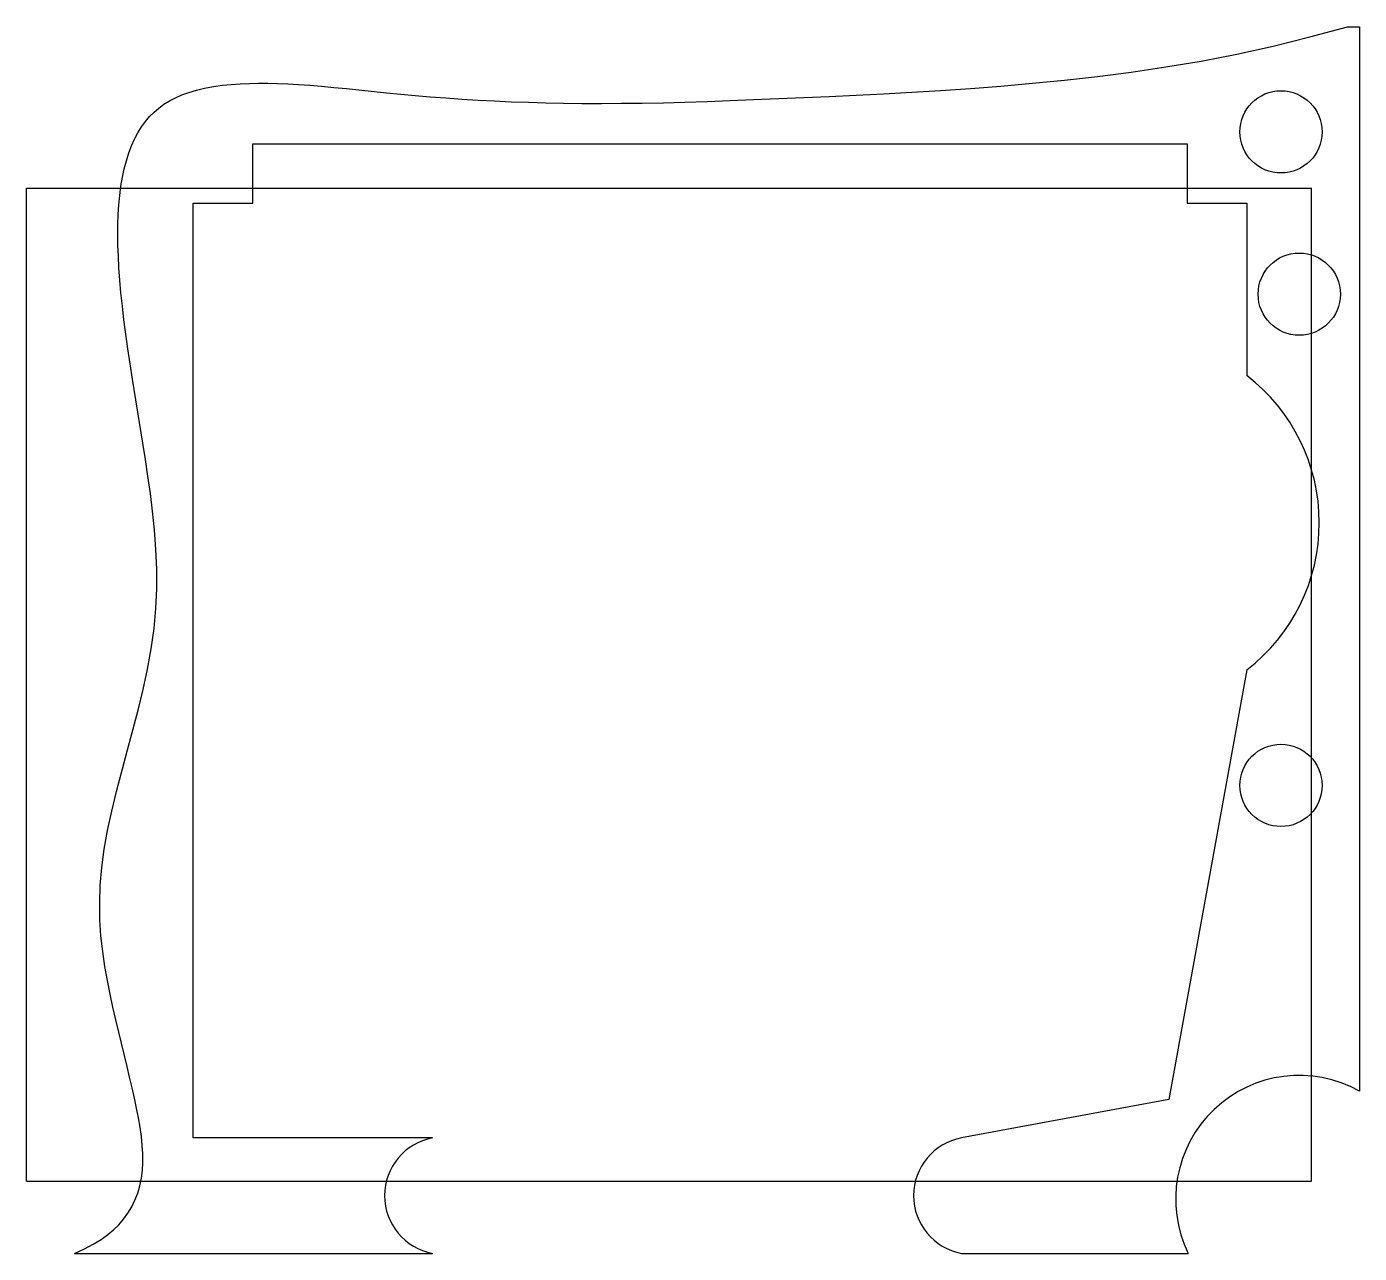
# Model space of a CAD drawing. Extents: x 0 to 22.8, y -1.2 to 19.8.
import ezdxf

# ---------------------------------------------------------------- set-up
doc = ezdxf.new("R2010")
doc.units = 0
doc.header["$LTSCALE"] = 1.21
doc.layers.get('0').update_dxf_attribs({"linetype": 'CONTINUOUS'})

msp = doc.modelspace()

# ---------------------------------------------------------------- linework, layer by layer
at = {"color": 3}
for p, q in [((22.617, 19.766), (22.822, 19.766)), ((22.822, 19.766), (22.822, 1.544)), ((5.475, 18.705), (6.161, 18.635)), ((6.161, 18.635), (6.654, 18.588)), ((3.872, 16.742), (3.872, 17.763)), ((3.872, 17.763), (19.872, 17.763)), ((19.872, 17.763), (19.872, 16.742)), ((2.85, 0.742), (2.85, 16.742)), ((2.85, 16.742), (3.872, 16.742)), ((19.872, 16.742), (20.893, 16.742)), ((20.893, 16.742), (20.893, 13.793)), ((20.893, 8.755), (19.557, 1.399)), ((1.536, 6.675), (1.719, 7.365)), ((19.557, 1.399), (16.01, 0.742)), ((6.952, 0.742), (2.85, 0.742)), ((0.822, -1.234), (6.952, -1.234)), ((16.01, -1.234), (19.892, -1.234))]:
    msp.add_line(p, q, dxfattribs=at)
for p, q in [((0, 0), (0, 17)), ((0, 17), (22, 17)), ((22, 0), (22, 17)), ((0, 0), (22, 0))]:
    msp.add_line(p, q)
for points in [[(13.745, 18.573), (14.205, 18.595), (14.675, 18.619), (15.157, 18.645), (15.652, 18.675), (16.161, 18.71), (16.683, 18.75), (17.22, 18.797), (17.772, 18.851), (18.337, 18.914), (18.916, 18.989), (19.507, 19.076), (20.111, 19.176), (20.724, 19.294), (21.346, 19.433), (21.977, 19.59), (22.617, 19.766)], [(1.991, 12.638), (1.813, 13.731), (1.772, 13.995), (1.734, 14.252), (1.699, 14.503), (1.667, 14.746), (1.639, 14.982), (1.615, 15.21), (1.596, 15.428), (1.581, 15.637), (1.57, 15.837), (1.563, 16.028), (1.561, 16.208), (1.562, 16.38), (1.569, 16.548), (1.579, 16.714), (1.594, 16.877), (1.615, 17.034), (1.641, 17.187), (1.672, 17.333), (1.708, 17.472), (1.75, 17.604), (1.797, 17.728), (1.849, 17.843), (1.906, 17.951), (1.968, 18.051), (2.035, 18.143), (2.106, 18.227), (2.182, 18.303), (2.264, 18.373), (2.352, 18.437), (2.447, 18.496), (2.55, 18.549), (2.66, 18.597), (2.779, 18.641), (2.907, 18.679), (3.048, 18.712), (3.199, 18.74), (3.351, 18.762), (3.503, 18.778), (3.657, 18.789), (3.814, 18.795), (3.97, 18.798), (4.129, 18.797), (4.296, 18.793), (4.473, 18.786), (4.658, 18.775), (4.85, 18.762), (5.051, 18.745), (5.26, 18.726), (5.475, 18.705)], [(6.654, 18.588), (6.912, 18.566), (7.178, 18.545), (7.452, 18.526), (7.731, 18.509), (8.013, 18.495), (8.3, 18.482), (8.593, 18.471), (8.89, 18.463), (9.194, 18.457), (9.51, 18.453), (9.843, 18.452), (10.189, 18.454), (10.543, 18.458), (10.904, 18.465), (11.274, 18.475), (11.654, 18.487), (12.045, 18.501), (12.447, 18.517), (13.745, 18.573)], [(1.719, 7.365), (1.908, 8.067), (1.994, 8.418), (2.069, 8.768), (2.135, 9.116), (2.185, 9.462), (2.214, 9.803), (2.227, 10.141), (2.227, 10.477), (2.214, 10.814), (2.187, 11.15), (2.155, 11.472), (2.12, 11.777), (2.078, 12.069), (2.035, 12.356), (1.991, 12.638)], [(1.72, 1.965), (1.576, 2.555), (1.526, 2.763), (1.478, 2.98), (1.429, 3.203), (1.383, 3.435), (1.341, 3.677), (1.304, 3.933), (1.273, 4.199), (1.254, 4.477), (1.251, 4.765), (1.26, 5.063), (1.286, 5.369), (1.329, 5.684), (1.387, 6.007), (1.456, 6.337), (1.536, 6.675)], [(0.822, -1.234), (0.99, -1.156), (1.141, -1.076), (1.275, -0.995), (1.389, -0.914), (1.487, -0.832), (1.576, -0.744), (1.659, -0.649), (1.734, -0.548), (1.799, -0.44), (1.855, -0.325), (1.902, -0.202), (1.938, -0.076), (1.964, 0.054), (1.981, 0.187), (1.989, 0.324), (1.989, 0.467), (1.98, 0.614), (1.965, 0.766), (1.943, 0.924), (1.915, 1.087), (1.883, 1.254), (1.847, 1.425), (1.807, 1.6), (1.764, 1.78), (1.72, 1.965)]]:
    msp.add_lwpolyline(points, dxfattribs=at)
for centre in [(21.48, 17.965), (21.793, 15.187), (21.48, 6.777)]:
    msp.add_circle(centre, 0.704, dxfattribs=at)
for centre, radius, start, end in [((18.961, 11.274), 3.175, 307.485, 412.515), ((21.793, -0.304), 2.116, 60.893, 206.0694), ((7.135, -0.246), 1.005, 100.4986, 259.5014), ((16.193, -0.246), 1.005, 100.4986, 259.5014)]:
    msp.add_arc(centre, radius, start, end, dxfattribs=at)

doc.saveas('drawing.dxf')
